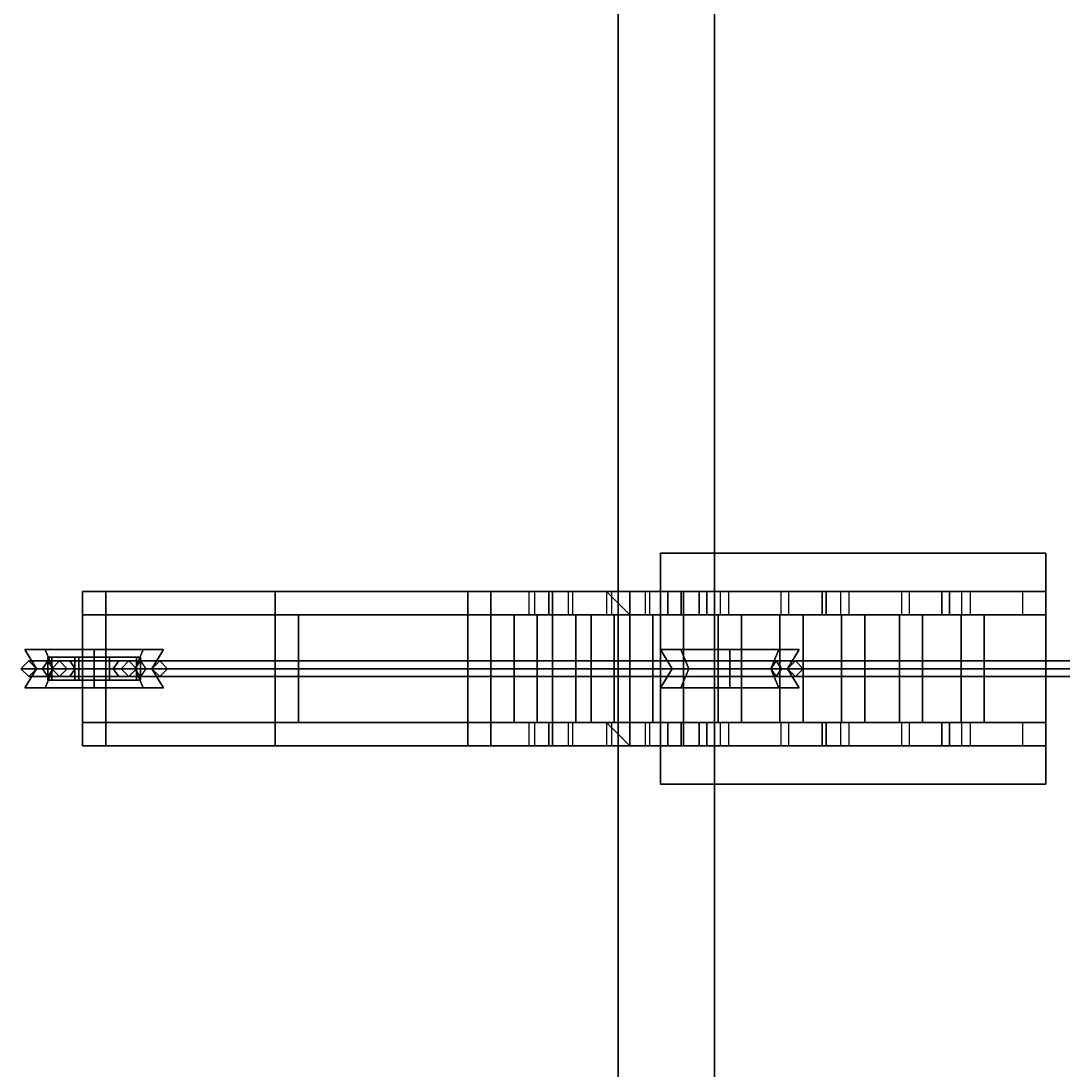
# Model space of a CAD drawing. Header units: millimetres. Extents: x -8.3 to 8.3, y -10.3 to 20.5.
# Drawn here: x 1.45 to 4.155, y 3.939 to 6.661 of the extents above; entities that cross this region are included whole.
import ezdxf

# ---------------------------------------------------------------- set-up
doc = ezdxf.new("R2010")
doc.units = ezdxf.units.MM
doc.layers.add('crane', color=1, linetype='Continuous')

msp = doc.modelspace()

# ---------------------------------------------------------------- linework, layer by layer
for points in [[(3, 9.75), (3, -10), (3, -10, 1), (3, 10, 1)], [(3, 10, 1), (3, -10, 1), (8, -10, 1), (8, 10, 1)], [(3.25, 9, -1), (3.25, -9.5, -1), (3, -10), (3, 9.75)], [(7.75, 9, -1), (7.75, -9.5, -1), (3.25, -9.5, -1), (3.25, 9, -1)]]:
    msp.add_3dface(points)
at = {"layer": 'crane'}
for points in [[(3.11, 5.28, 1.04), (3.11, 5.28, 1), (3.11, 4.68, 1), (3.11, 4.68, 1.04)], [(4.11, 5.28, 1), (3.11, 5.28, 1), (3.11, 5.28, 1.04), (4.11, 5.28, 1.04)], [(4.11, 5.28, 1.04), (3.11, 5.28, 1.04), (3.11, 4.68, 1.04), (4.11, 4.68, 1.04)], [(4.11, 4.68, 1.04), (4.11, 4.68, 1), (4.11, 5.28, 1), (4.11, 5.28, 1.04)], [(3.23, 5.12, 3.48), (1.61, 5.12, 3.48), (1.61, 5.18, 3.48), (3.23, 5.18, 3.48)], [(1.61, 5.18, 3.48), (1.67, 5.18, 3.54), (3.21, 5.18, 3.54), (3.23, 5.18, 3.48)], [(1.61, 5.18, 3.85), (1.67, 5.18, 3.82), (1.67, 5.18, 3.54), (1.61, 5.18, 3.48)], [(1.61, 5.12, 3.48), (1.61, 5.12, 3.85), (1.61, 5.18, 3.85), (1.61, 5.18, 3.48)], [(2.11, 5.18, 4.04), (2.11, 5.18, 3.98), (1.67, 5.18, 3.82), (1.61, 5.18, 3.85)], [(1.61, 5.12, 3.85), (2.11, 5.12, 4.04), (2.11, 5.18, 4.04), (1.61, 5.18, 3.85)], [(3.21, 5.18, 3.54), (1.67, 5.18, 3.54), (1.67, 5.12, 3.54), (3.21, 5.12, 3.54)], [(1.67, 5.18, 3.5664), (1.67, 5.18, 3.82), (1.67, 5.12, 3.82), (1.67, 5.12, 3.5664)], [(1.67, 5.18, 3.82), (2.11, 5.18, 3.98), (2.11, 5.12, 3.98), (1.67, 5.12, 3.82)], [(1.67, 5.18, 3.54), (2.61, 5.18, 3.9536), (2.61, 5.12, 3.9536), (1.67, 5.12, 3.54)], [(2.61, 5.18, 3.98), (2.61, 5.18, 3.9536), (1.67, 5.18, 3.54), (1.67, 5.18, 3.5664)], [(1.67, 5.12, 3.5664), (2.61, 5.12, 3.98), (2.61, 5.18, 3.98), (1.67, 5.18, 3.5664)], [(3.1288, 5.12, 3.98), (2.11, 5.12, 3.98), (2.11, 5.18, 3.98), (3.1288, 5.18, 3.98)], [(2.11, 5.18, 3.98), (2.11, 5.18, 4.04), (3.17, 5.18, 4.04), (3.1288, 5.18, 3.98)], [(3.17, 5.18, 4.04), (2.11, 5.18, 4.04), (2.11, 5.12, 4.04), (3.17, 5.12, 4.04)], [(2.61, 5.18, 3.54), (3.11, 5.18, 1.04), (3.11, 5.12, 1.04), (2.61, 5.12, 3.54)], [(3.17, 5.18, 1.04), (3.11, 5.18, 1.04), (2.61, 5.18, 3.54), (2.67, 5.18, 3.54)], [(2.61, 5.18, 3.98), (2.67, 5.18, 3.98), (2.67, 5.18, 3.54), (2.61, 5.18, 3.54)], [(2.61, 5.12, 3.54), (2.61, 5.12, 3.9536), (2.61, 5.18, 3.9536), (2.61, 5.18, 3.54)], [(2.67, 5.12, 3.54), (3.1637, 5.12, 1.0715), (3.1637, 5.18, 1.0715), (2.67, 5.18, 3.54)], [(2.67, 5.18, 3.54), (2.67, 5.18, 3.936), (2.67, 5.12, 3.936), (2.67, 5.12, 3.54)], [(2.67, 5.18, 3.936), (2.67, 5.18, 3.98), (3.2657, 5.18, 3.5432), (3.21, 5.18, 3.54)], [(3.2657, 5.18, 3.5432), (2.67, 5.18, 3.98), (2.67, 5.12, 3.98), (3.2657, 5.12, 3.5432)], [(3.21, 5.12, 3.54), (2.67, 5.12, 3.936), (2.67, 5.18, 3.936), (3.21, 5.18, 3.54)], [(3.23, 5.18, 3.48), (3.2865, 5.18, 3.4767), (2.82, 5.18, 3.04), (2.7684, 5.18, 3.0479)], [(2.7684, 5.12, 3.0479), (3.23, 5.12, 3.48), (3.23, 5.18, 3.48), (2.7684, 5.18, 3.0479)], [(2.7836, 5.18, 2.9721), (2.7684, 5.18, 3.0479), (2.82, 5.18, 3.04), (2.83, 5.18, 2.98)], [(2.7836, 5.18, 2.9721), (2.83, 5.18, 2.98), (3.5778, 5.18, 2.5471), (3.53, 5.18, 2.54)], [(3.53, 5.12, 2.54), (2.7836, 5.12, 2.9721), (2.7836, 5.18, 2.9721), (3.53, 5.18, 2.54)], [(3.4233, 5.18, 3.04), (2.82, 5.18, 3.04), (2.82, 5.12, 3.04), (3.4233, 5.12, 3.04)], [(2.83, 5.18, 2.98), (2.82, 5.18, 3.04), (3.4233, 5.18, 3.04), (3.4421, 5.18, 2.98)], [(2.82, 5.18, 3.04), (3.2865, 5.18, 3.4767), (3.2865, 5.12, 3.4767), (2.82, 5.12, 3.04)], [(3.4421, 5.12, 2.98), (2.83, 5.12, 2.98), (2.83, 5.18, 2.98), (3.4421, 5.18, 2.98)], [(3.5778, 5.18, 2.5471), (2.83, 5.18, 2.98), (2.83, 5.12, 2.98), (3.5778, 5.12, 2.5471)], [(2.882, 5.18, 2.48), (2.87, 5.18, 2.54), (3.53, 5.18, 2.54), (3.54, 5.18, 2.48)], [(3.53, 5.18, 2.54), (2.87, 5.18, 2.54), (2.87, 5.12, 2.54), (3.53, 5.12, 2.54)], [(3.54, 5.12, 2.48), (2.882, 5.12, 2.48), (2.882, 5.18, 2.48), (3.54, 5.18, 2.48)], [(3.03, 5.18, 1.98), (2.97, 5.18, 2.04), (3.7367, 5.18, 2.04), (3.7555, 5.18, 1.98)], [(3.7367, 5.18, 2.04), (2.97, 5.18, 2.04), (3.03, 5.12, 2.04), (3.7367, 5.12, 2.04)], [(3.54, 5.18, 2.48), (3.599, 5.18, 2.4793), (3.03, 5.18, 2.04), (2.97, 5.18, 2.04)], [(2.97, 5.12, 2.04), (3.54, 5.12, 2.48), (3.54, 5.18, 2.48), (2.97, 5.18, 2.04)], [(2.9834, 5.18, 1.9732), (2.97, 5.18, 2.04), (2.97, 5.18, 2.04), (3.03, 5.18, 1.98)], [(3.84, 5.12, 1.54), (2.9834, 5.12, 1.9732), (2.9834, 5.18, 1.9732), (3.84, 5.18, 1.54)], [(2.9834, 5.18, 1.9732), (3.03, 5.18, 1.98), (3.8921, 5.18, 1.544), (3.84, 5.18, 1.54)], [(3.7555, 5.12, 1.98), (3.03, 5.12, 1.98), (3.03, 5.18, 1.98), (3.7555, 5.18, 1.98)], [(3.03, 5.18, 2.04), (3.599, 5.18, 2.4793), (3.599, 5.12, 2.4793), (3.03, 5.12, 2.04)], [(3.8921, 5.18, 1.544), (3.03, 5.18, 1.98), (3.03, 5.12, 1.98), (3.8921, 5.12, 1.544)], [(3.082, 5.18, 1.48), (3.07, 5.18, 1.54), (3.84, 5.18, 1.54), (3.86, 5.18, 1.48)], [(3.84, 5.18, 1.54), (3.07, 5.18, 1.54), (3.07, 5.12, 1.54), (3.84, 5.12, 1.54)], [(3.86, 5.12, 1.48), (3.082, 5.12, 1.48), (3.082, 5.18, 1.48), (3.86, 5.18, 1.48)], [(4.11, 5.18, 1.04), (4.05, 5.18, 1.04), (3.1288, 5.18, 3.98), (3.17, 5.18, 4.04)], [(3.1288, 5.18, 3.98), (4.05, 5.18, 1.04), (4.05, 5.12, 1.04), (3.1288, 5.12, 3.98)], [(3.86, 5.18, 1.48), (3.9134, 5.18, 1.4761), (3.17, 5.18, 1.04), (3.1637, 5.18, 1.0715)], [(3.1637, 5.12, 1.0715), (3.86, 5.12, 1.48), (3.86, 5.18, 1.48), (3.1637, 5.18, 1.0715)], [(3.17, 5.12, 4.04), (4.11, 5.12, 1.04), (4.11, 5.18, 1.04), (3.17, 5.18, 4.04)], [(3.17, 5.18, 1.04), (3.9134, 5.18, 1.4761), (3.9134, 5.12, 1.4761), (3.17, 5.12, 1.04)], [(3.23, 5.18, 3.48), (3.21, 5.18, 3.54), (3.2657, 5.18, 3.5432), (3.2865, 5.18, 3.4767)], [(3.54, 5.18, 2.48), (3.53, 5.18, 2.54), (3.5778, 5.18, 2.5471), (3.599, 5.18, 2.4793)], [(3.86, 5.18, 1.48), (3.84, 5.18, 1.54), (3.8921, 5.18, 1.544), (3.9134, 5.18, 1.4761)], [(3.21, 5.12, 3.54), (1.67, 5.12, 3.54), (1.61, 5.12, 3.48), (3.23, 5.12, 3.48)], [(1.67, 5.12, 3.54), (1.67, 5.12, 3.82), (1.61, 5.12, 3.85), (1.61, 5.12, 3.48)], [(1.67, 5.12, 3.82), (2.11, 5.12, 3.98), (2.11, 5.12, 4.04), (1.61, 5.12, 3.85)], [(1.61, 5.12, 3.54), (1.61, 5.12, 3.48), (1.61, 4.84, 3.48), (1.61, 4.84, 3.54)], [(1.67, 4.84, 3.48), (1.61, 4.84, 3.48), (1.61, 5.12, 3.48), (1.67, 5.12, 3.48)], [(1.67, 5.12, 3.54), (1.61, 5.12, 3.54), (1.61, 4.84, 3.54), (1.67, 4.84, 3.54)], [(1.67, 5.12, 3.85), (1.61, 5.12, 3.85), (1.61, 4.84, 3.85), (1.67, 4.84, 3.85)], [(1.61, 5.12, 3.85), (1.61, 5.12, 3.79), (1.61, 4.84, 3.79), (1.61, 4.84, 3.85)], [(1.67, 4.84, 3.79), (1.61, 4.84, 3.79), (1.61, 5.12, 3.79), (1.67, 5.12, 3.79)], [(1.67, 5.12, 3.54), (2.61, 5.12, 3.9536), (2.61, 5.12, 3.98), (1.67, 5.12, 3.5664)], [(1.67, 4.84, 3.54), (1.67, 4.84, 3.48), (1.67, 5.12, 3.48), (1.67, 5.12, 3.54)], [(1.67, 4.84, 3.85), (1.67, 4.84, 3.79), (1.67, 5.12, 3.79), (1.67, 5.12, 3.85)], [(3.17, 5.12, 4.04), (2.11, 5.12, 4.04), (2.11, 5.12, 3.98), (3.1288, 5.12, 3.98)], [(2.11, 5.12, 4.04), (2.11, 5.12, 3.98), (2.11, 4.84, 3.98), (2.11, 4.84, 4.04)], [(2.17, 4.84, 3.98), (2.11, 4.84, 3.98), (2.11, 5.12, 3.98), (2.17, 5.12, 3.98)], [(2.17, 5.12, 4.04), (2.11, 5.12, 4.04), (2.11, 4.84, 4.04), (2.17, 4.84, 4.04)], [(2.17, 4.84, 4.04), (2.17, 4.84, 3.98), (2.17, 5.12, 3.98), (2.17, 5.12, 4.04)], [(2.61, 5.12, 3.54), (3.11, 5.12, 1.04), (3.17, 5.12, 1.04), (2.67, 5.12, 3.54)], [(2.67, 5.12, 3.54), (2.67, 5.12, 3.98), (2.61, 5.12, 3.98), (2.61, 5.12, 3.54)], [(2.61, 5.12, 3.54), (2.61, 5.12, 3.48), (2.61, 4.84, 3.48), (2.61, 4.84, 3.54)], [(2.67, 4.84, 3.48), (2.61, 4.84, 3.48), (2.61, 5.12, 3.48), (2.67, 5.12, 3.48)], [(2.67, 5.12, 3.54), (2.61, 5.12, 3.54), (2.61, 4.84, 3.54), (2.67, 4.84, 3.54)], [(2.61, 5.12, 4.04), (2.61, 5.12, 3.98), (2.61, 4.84, 3.98), (2.61, 4.84, 4.04)], [(2.67, 4.84, 3.98), (2.61, 4.84, 3.98), (2.61, 5.12, 3.98), (2.67, 5.12, 3.98)], [(2.67, 5.12, 4.04), (2.61, 5.12, 4.04), (2.61, 4.84, 4.04), (2.67, 4.84, 4.04)], [(3.2657, 5.12, 3.5432), (2.67, 5.12, 3.98), (2.67, 5.12, 3.936), (3.21, 5.12, 3.54)], [(2.67, 4.84, 3.54), (2.67, 4.84, 3.48), (2.67, 5.12, 3.48), (2.67, 5.12, 3.54)], [(2.67, 4.84, 4.04), (2.67, 4.84, 3.98), (2.67, 5.12, 3.98), (2.67, 5.12, 4.04)], [(2.73, 5.12, 3.04), (2.73, 5.12, 2.98), (2.73, 4.84, 2.98), (2.73, 4.84, 3.04)], [(2.79, 4.84, 2.98), (2.73, 4.84, 2.98), (2.73, 5.12, 2.98), (2.79, 5.12, 2.98)], [(2.79, 5.12, 3.04), (2.73, 5.12, 3.04), (2.73, 4.84, 3.04), (2.79, 4.84, 3.04)], [(2.82, 5.12, 3.04), (3.2865, 5.12, 3.4767), (3.23, 5.12, 3.48), (2.7684, 5.12, 3.0479)], [(2.82, 5.12, 3.04), (2.7684, 5.12, 3.0479), (2.7836, 5.12, 2.9721), (2.83, 5.12, 2.98)], [(3.5778, 5.12, 2.5471), (2.83, 5.12, 2.98), (2.7836, 5.12, 2.9721), (3.53, 5.12, 2.54)], [(2.79, 4.84, 3.04), (2.79, 4.84, 2.98), (2.79, 5.12, 2.98), (2.79, 5.12, 3.04)], [(3.4233, 5.12, 3.04), (2.82, 5.12, 3.04), (2.83, 5.12, 2.98), (3.4421, 5.12, 2.98)], [(2.83, 5.12, 2.54), (2.83, 5.12, 2.48), (2.83, 4.84, 2.48), (2.83, 4.84, 2.54)], [(2.89, 4.84, 2.48), (2.83, 4.84, 2.48), (2.83, 5.12, 2.48), (2.89, 5.12, 2.48)], [(2.89, 5.12, 2.54), (2.83, 5.12, 2.54), (2.83, 4.84, 2.54), (2.89, 4.84, 2.54)], [(3.53, 5.12, 2.54), (2.87, 5.12, 2.54), (2.882, 5.12, 2.48), (3.54, 5.12, 2.48)], [(2.89, 4.84, 2.54), (2.89, 4.84, 2.48), (2.89, 5.12, 2.48), (2.89, 5.12, 2.54)], [(2.93, 5.12, 2.04), (2.93, 5.12, 1.98), (2.93, 4.84, 1.98), (2.93, 4.84, 2.04)], [(2.99, 4.84, 1.98), (2.93, 4.84, 1.98), (2.93, 5.12, 1.98), (2.99, 5.12, 1.98)], [(2.99, 5.12, 2.04), (2.93, 5.12, 2.04), (2.93, 4.84, 2.04), (2.99, 4.84, 2.04)], [(3.7367, 5.12, 2.04), (2.97, 5.12, 2.04), (3.03, 5.12, 1.98), (3.7555, 5.12, 1.98)], [(3.03, 5.12, 2.04), (3.599, 5.12, 2.4793), (3.54, 5.12, 2.48), (2.97, 5.12, 2.04)], [(2.97, 5.12, 2.04), (2.97, 5.12, 2.04), (2.9834, 5.12, 1.9732), (3.03, 5.12, 1.98)], [(3.8921, 5.12, 1.544), (3.03, 5.12, 1.98), (2.9834, 5.12, 1.9732), (3.84, 5.12, 1.54)], [(2.99, 4.84, 2.04), (2.99, 4.84, 1.98), (2.99, 5.12, 1.98), (2.99, 5.12, 2.04)], [(3.03, 5.12, 1.54), (3.03, 5.12, 1.48), (3.03, 4.84, 1.48), (3.03, 4.84, 1.54)], [(3.09, 4.84, 1.48), (3.03, 4.84, 1.48), (3.03, 5.12, 1.48), (3.09, 5.12, 1.48)], [(3.09, 5.12, 1.54), (3.03, 5.12, 1.54), (3.03, 4.84, 1.54), (3.09, 4.84, 1.54)], [(3.84, 5.12, 1.54), (3.07, 5.12, 1.54), (3.082, 5.12, 1.48), (3.86, 5.12, 1.48)], [(3.09, 4.84, 1.54), (3.09, 4.84, 1.48), (3.09, 5.12, 1.48), (3.09, 5.12, 1.54)], [(3.11, 5.12, 4.04), (3.11, 5.12, 3.98), (3.11, 4.84, 3.98), (3.11, 4.84, 4.04)], [(3.17, 4.84, 3.98), (3.11, 4.84, 3.98), (3.11, 5.12, 3.98), (3.17, 5.12, 3.98)], [(3.17, 5.12, 4.04), (3.11, 5.12, 4.04), (3.11, 4.84, 4.04), (3.17, 4.84, 4.04)], [(3.1288, 5.12, 3.98), (4.05, 5.12, 1.04), (4.11, 5.12, 1.04), (3.17, 5.12, 4.04)], [(3.17, 5.12, 1.04), (3.9134, 5.12, 1.4761), (3.86, 5.12, 1.48), (3.1637, 5.12, 1.0715)], [(3.17, 4.84, 4.04), (3.17, 4.84, 3.98), (3.17, 5.12, 3.98), (3.17, 5.12, 4.04)], [(3.2657, 5.12, 3.5432), (3.21, 5.12, 3.54), (3.23, 5.12, 3.48), (3.2865, 5.12, 3.4767)], [(3.26, 5.12, 3.54), (3.26, 5.12, 3.48), (3.26, 4.84, 3.48), (3.26, 4.84, 3.54)], [(3.32, 4.84, 3.48), (3.26, 4.84, 3.48), (3.26, 5.12, 3.48), (3.32, 5.12, 3.48)], [(3.32, 5.12, 3.54), (3.26, 5.12, 3.54), (3.26, 4.84, 3.54), (3.32, 4.84, 3.54)], [(3.32, 4.84, 3.54), (3.32, 4.84, 3.48), (3.32, 5.12, 3.48), (3.32, 5.12, 3.54)], [(3.42, 5.12, 3.04), (3.42, 5.12, 2.98), (3.42, 4.84, 2.98), (3.42, 4.84, 3.04)], [(3.48, 4.84, 2.98), (3.42, 4.84, 2.98), (3.42, 5.12, 2.98), (3.48, 5.12, 2.98)], [(3.48, 5.12, 3.04), (3.42, 5.12, 3.04), (3.42, 4.84, 3.04), (3.48, 4.84, 3.04)], [(3.48, 4.84, 3.04), (3.48, 4.84, 2.98), (3.48, 5.12, 2.98), (3.48, 5.12, 3.04)], [(3.5778, 5.12, 2.5471), (3.53, 5.12, 2.54), (3.54, 5.12, 2.48), (3.599, 5.12, 2.4793)], [(3.64, 5.12, 2.54), (3.58, 5.12, 2.54), (3.58, 4.84, 2.54), (3.64, 4.84, 2.54)], [(3.58, 5.12, 2.54), (3.58, 5.12, 2.48), (3.58, 4.84, 2.48), (3.58, 4.84, 2.54)], [(3.64, 4.84, 2.48), (3.58, 4.84, 2.48), (3.58, 5.12, 2.48), (3.64, 5.12, 2.48)], [(3.64, 4.84, 2.54), (3.64, 4.84, 2.48), (3.64, 5.12, 2.48), (3.64, 5.12, 2.54)], [(3.79, 5.12, 2.04), (3.73, 5.12, 2.04), (3.73, 4.84, 2.04), (3.79, 4.84, 2.04)], [(3.73, 5.12, 2.04), (3.73, 5.12, 1.98), (3.73, 4.84, 1.98), (3.73, 4.84, 2.04)], [(3.79, 4.84, 1.98), (3.73, 4.84, 1.98), (3.73, 5.12, 1.98), (3.79, 5.12, 1.98)], [(3.79, 4.84, 2.04), (3.79, 4.84, 1.98), (3.79, 5.12, 1.98), (3.79, 5.12, 2.04)], [(3.8921, 5.12, 1.544), (3.84, 5.12, 1.54), (3.86, 5.12, 1.48), (3.9134, 5.12, 1.4761)], [(3.89, 5.12, 1.54), (3.89, 5.12, 1.48), (3.89, 4.84, 1.48), (3.89, 4.84, 1.54)], [(3.95, 4.84, 1.48), (3.89, 4.84, 1.48), (3.89, 5.12, 1.48), (3.95, 5.12, 1.48)], [(3.95, 5.12, 1.54), (3.89, 5.12, 1.54), (3.89, 4.84, 1.54), (3.95, 4.84, 1.54)], [(3.95, 4.84, 1.54), (3.95, 4.84, 1.48), (3.95, 5.12, 1.48), (3.95, 5.12, 1.54)], [(1.5127, 5.03, 3.6373), (1.46, 5.03, 3.51), (1.49, 4.98, 3.51), (1.5339, 4.98, 3.6161)], [(1.46, 5.03, 3.51), (1.5127, 5.03, 3.3827), (1.5339, 4.98, 3.4039), (1.49, 4.98, 3.51)], [(1.64, 5.03, 3.69), (1.5127, 5.03, 3.3827), (1.46, 5.03, 3.51), (1.5127, 5.03, 3.6373)], [(1.64, 5.03, 3.69), (1.5127, 5.03, 3.6373), (1.5339, 4.98, 3.6161), (1.64, 4.98, 3.66)], [(1.5127, 5.03, 3.3827), (1.64, 5.03, 3.33), (1.64, 4.98, 3.36), (1.5339, 4.98, 3.4039)], [(1.7673, 5.03, 3.6373), (1.64, 5.03, 3.33), (1.5127, 5.03, 3.3827), (1.64, 5.03, 3.69)], [(1.75, 5.01, 3), (1.53, 5.01, 3), (1.52, 5.01, 3.06), (1.76, 5.01, 3.06)], [(1.52, 5.01, 3.06), (1.53, 5.01, 3), (1.53, 4.95, 3), (1.52, 4.95, 3.06)], [(1.76, 5.01, 3.06), (1.52, 5.01, 3.06), (1.52, 4.95, 3.06), (1.76, 4.95, 3.06)], [(1.53, 5.01, 3), (1.6, 5.01, 2.89), (1.6, 4.95, 2.89), (1.53, 4.95, 3)], [(1.68, 5.01, 2.89), (1.6, 5.01, 2.89), (1.53, 5.01, 3), (1.75, 5.01, 3)], [(1.6, 5.01, 2.89), (1.68, 5.01, 2.89), (1.59, 5.01, 2.8), (1.53, 5.01, 2.8)], [(1.53, 4.95, 2.8), (1.6, 4.95, 2.89), (1.6, 5.01, 2.89), (1.53, 5.01, 2.8)], [(1.53, 5.01, 2.8), (1.59, 5.01, 2.8), (1.59, 5.01, 2.76), (1.53, 5.01, 2.73)], [(1.53, 4.95, 2.73), (1.53, 4.95, 2.8), (1.53, 5.01, 2.8), (1.53, 5.01, 2.73)], [(1.53, 5.01, 2.73), (1.59, 5.01, 2.76), (1.67, 5.01, 2.72), (1.67, 5.01, 2.68)], [(1.67, 4.95, 2.68), (1.53, 4.95, 2.73), (1.53, 5.01, 2.73), (1.67, 5.01, 2.68)], [(1.59, 5.01, 2.8), (1.68, 5.01, 2.89), (1.68, 4.95, 2.89), (1.59, 4.95, 2.8)], [(1.59, 5.01, 2.76), (1.59, 5.01, 2.8), (1.59, 4.95, 2.8), (1.59, 4.95, 2.76)], [(1.67, 5.01, 2.72), (1.59, 5.01, 2.76), (1.59, 4.95, 2.76), (1.67, 4.95, 2.72)], [(1.7673, 5.03, 3.6373), (1.64, 5.03, 3.69), (1.64, 4.98, 3.66), (1.7461, 4.98, 3.6161)], [(1.64, 5.03, 3.33), (1.7673, 5.03, 3.3827), (1.7461, 4.98, 3.4039), (1.64, 4.98, 3.36)], [(1.82, 5.03, 3.51), (1.7673, 5.03, 3.3827), (1.64, 5.03, 3.33), (1.7673, 5.03, 3.6373)], [(1.75, 5.01, 2.78), (1.67, 5.01, 2.72), (1.67, 4.95, 2.72), (1.75, 4.95, 2.78)], [(1.67, 5.01, 2.68), (1.67, 5.01, 2.72), (1.75, 5.01, 2.78), (1.75, 5.01, 2.74)], [(1.75, 4.95, 2.74), (1.67, 4.95, 2.68), (1.67, 5.01, 2.68), (1.75, 5.01, 2.74)], [(1.75, 4.95, 3), (1.68, 4.95, 2.89), (1.68, 5.01, 2.89), (1.75, 5.01, 3)], [(1.82, 5.03, 3.51), (1.7673, 5.03, 3.6373), (1.7461, 4.98, 3.6161), (1.79, 4.98, 3.51)], [(1.7673, 5.03, 3.3827), (1.82, 5.03, 3.51), (1.79, 4.98, 3.51), (1.7461, 4.98, 3.4039)], [(1.76, 4.95, 3.06), (1.75, 4.95, 3), (1.75, 5.01, 3), (1.76, 5.01, 3.06)], [(1.75, 5.01, 2.74), (1.75, 5.01, 2.78), (1.75, 4.95, 2.78), (1.75, 4.95, 2.74)], [(3.29, 5.03, 3.69), (3.1627, 5.03, 3.3827), (3.11, 5.03, 3.51), (3.1627, 5.03, 3.6373)], [(3.11, 5.03, 3.51), (3.1627, 5.03, 3.3827), (3.1839, 4.98, 3.4039), (3.14, 4.98, 3.51)], [(3.1627, 5.03, 3.6373), (3.11, 5.03, 3.51), (3.14, 4.98, 3.51), (3.1839, 4.98, 3.6161)], [(3.4173, 5.03, 3.6373), (3.29, 5.03, 3.33), (3.1627, 5.03, 3.3827), (3.29, 5.03, 3.69)], [(3.1627, 5.03, 3.3827), (3.29, 5.03, 3.33), (3.29, 4.98, 3.36), (3.1839, 4.98, 3.4039)], [(3.29, 5.03, 3.69), (3.1627, 5.03, 3.6373), (3.1839, 4.98, 3.6161), (3.29, 4.98, 3.66)], [(3.47, 5.03, 3.51), (3.4173, 5.03, 3.3827), (3.29, 5.03, 3.33), (3.4173, 5.03, 3.6373)], [(3.29, 5.03, 3.33), (3.4173, 5.03, 3.3827), (3.3961, 4.98, 3.4039), (3.29, 4.98, 3.36)], [(3.4173, 5.03, 3.6373), (3.29, 5.03, 3.69), (3.29, 4.98, 3.66), (3.3961, 4.98, 3.6161)], [(3.4173, 5.03, 3.3827), (3.47, 5.03, 3.51), (3.44, 4.98, 3.51), (3.3961, 4.98, 3.4039)], [(3.47, 5.03, 3.51), (3.4173, 5.03, 3.6373), (3.3961, 4.98, 3.6161), (3.44, 4.98, 3.51)], [(1.45, 4.98, 3.51), (1.47, 5, 3.51), (1.55, 5, 3.06), (1.53, 4.98, 3.06)], [(1.5056, 4.98, 3.6444), (1.5198, 5, 3.6302), (1.47, 5, 3.51), (1.45, 4.98, 3.51)], [(1.47, 5, 3.51), (1.49, 4.98, 3.51), (1.57, 4.98, 3.06), (1.55, 5, 3.06)], [(1.5198, 5, 3.6302), (1.5339, 4.98, 3.6161), (1.49, 4.98, 3.51), (1.47, 5, 3.51)], [(1.64, 4.98, 3.7), (1.64, 5, 3.68), (1.5198, 5, 3.6302), (1.5056, 4.98, 3.6444)], [(1.64, 5, 3.68), (1.64, 4.98, 3.66), (1.5339, 4.98, 3.6161), (1.5198, 5, 3.6302)], [(1.57, 4.98, 3.06), (1.5905, 4.98, 3.1095), (1.5764, 5, 3.1236), (1.55, 5, 3.06)], [(1.55, 5, 3.06), (1.5764, 5, 3.1236), (1.7036, 5, 3.1236), (1.73, 5, 3.06)], [(1.5905, 4.98, 3.1095), (1.64, 4.98, 3.13), (1.64, 5, 3.15), (1.5764, 5, 3.1236)], [(1.5764, 5, 3.1236), (1.64, 5, 3.15), (1.64, 5, 3.15), (1.7036, 5, 3.1236)], [(1.64, 4.98, 3.13), (1.6895, 4.98, 3.1095), (1.7036, 5, 3.1236), (1.64, 5, 3.15)], [(3.29, 4.98, 3.7), (3.29, 5, 3.68), (1.64, 5, 3.68), (1.64, 4.98, 3.7)], [(3.29, 5, 3.68), (3.29, 4.98, 3.66), (1.64, 4.98, 3.66), (1.64, 5, 3.68)], [(1.6895, 4.98, 3.1095), (1.71, 4.98, 3.06), (1.73, 5, 3.06), (1.7036, 5, 3.1236)], [(1.79, 4.98, 3.51), (1.81, 5, 3.51), (1.73, 5, 3.06), (1.71, 4.98, 3.06)], [(1.81, 5, 3.51), (1.83, 4.98, 3.51), (1.75, 4.98, 3.06), (1.73, 5, 3.06)], [(1.81, 5, 3.51), (1.79, 4.98, 3.51), (1.7461, 4.98, 3.6161), (1.7602, 5, 3.6302)], [(1.83, 4.98, 3.51), (1.81, 5, 3.51), (1.7602, 5, 3.6302), (1.7744, 4.98, 3.6444)], [(3.4102, 5, 3.6302), (3.3961, 4.98, 3.6161), (3.29, 4.98, 3.66), (3.29, 5, 3.68)], [(3.4244, 4.98, 3.6444), (3.4102, 5, 3.6302), (3.29, 5, 3.68), (3.29, 4.98, 3.7)], [(3.46, 5, 3.51), (3.44, 4.98, 3.51), (3.3961, 4.98, 3.6161), (3.4102, 5, 3.6302)], [(3.48, 4.98, 3.51), (3.46, 5, 3.51), (3.4102, 5, 3.6302), (3.4244, 4.98, 3.6444)], [(4.74, 5, 1.4), (4.72, 4.98, 1.4), (3.44, 4.98, 3.51), (3.46, 5, 3.51)], [(4.76, 4.98, 1.4), (4.74, 5, 1.4), (3.46, 5, 3.51), (3.48, 4.98, 3.51)], [(1.47, 4.96, 3.51), (1.45, 4.98, 3.51), (1.53, 4.98, 3.06), (1.55, 4.96, 3.06)], [(1.5198, 4.96, 3.6302), (1.5056, 4.98, 3.6444), (1.45, 4.98, 3.51), (1.47, 4.96, 3.51)], [(1.46, 4.93, 3.51), (1.5127, 4.93, 3.6373), (1.5339, 4.98, 3.6161), (1.49, 4.98, 3.51)], [(1.5127, 4.93, 3.3827), (1.46, 4.93, 3.51), (1.49, 4.98, 3.51), (1.5339, 4.98, 3.4039)], [(1.49, 4.98, 3.51), (1.47, 4.96, 3.51), (1.55, 4.96, 3.06), (1.57, 4.98, 3.06)], [(1.5339, 4.98, 3.6161), (1.5198, 4.96, 3.6302), (1.47, 4.96, 3.51), (1.49, 4.98, 3.51)], [(1.64, 4.96, 3.68), (1.64, 4.98, 3.7), (1.5056, 4.98, 3.6444), (1.5198, 4.96, 3.6302)], [(1.5127, 4.93, 3.6373), (1.64, 4.93, 3.69), (1.64, 4.98, 3.66), (1.5339, 4.98, 3.6161)], [(1.64, 4.93, 3.33), (1.5127, 4.93, 3.3827), (1.5339, 4.98, 3.4039), (1.64, 4.98, 3.36)], [(1.64, 4.98, 3.66), (1.64, 4.96, 3.68), (1.5198, 4.96, 3.6302), (1.5339, 4.98, 3.6161)], [(1.5905, 4.98, 3.1095), (1.57, 4.98, 3.06), (1.55, 4.96, 3.06), (1.5764, 4.96, 3.1236)], [(1.73, 4.96, 3.06), (1.7036, 4.96, 3.1236), (1.5764, 4.96, 3.1236), (1.55, 4.96, 3.06)], [(1.64, 4.98, 3.13), (1.5905, 4.98, 3.1095), (1.5764, 4.96, 3.1236), (1.64, 4.96, 3.15)], [(1.7036, 4.96, 3.1236), (1.64, 4.96, 3.15), (1.64, 4.96, 3.15), (1.5764, 4.96, 3.1236)], [(1.64, 4.93, 3.69), (1.7673, 4.93, 3.6373), (1.7461, 4.98, 3.6161), (1.64, 4.98, 3.66)], [(1.7673, 4.93, 3.3827), (1.64, 4.93, 3.33), (1.64, 4.98, 3.36), (1.7461, 4.98, 3.4039)], [(1.6895, 4.98, 3.1095), (1.64, 4.98, 3.13), (1.64, 4.96, 3.15), (1.7036, 4.96, 3.1236)], [(3.29, 4.96, 3.68), (3.29, 4.98, 3.7), (1.64, 4.98, 3.7), (1.64, 4.96, 3.68)], [(3.29, 4.98, 3.66), (3.29, 4.96, 3.68), (1.64, 4.96, 3.68), (1.64, 4.98, 3.66)], [(1.71, 4.98, 3.06), (1.6895, 4.98, 3.1095), (1.7036, 4.96, 3.1236), (1.73, 4.96, 3.06)], [(1.81, 4.96, 3.51), (1.79, 4.98, 3.51), (1.71, 4.98, 3.06), (1.73, 4.96, 3.06)], [(1.83, 4.98, 3.51), (1.81, 4.96, 3.51), (1.73, 4.96, 3.06), (1.75, 4.98, 3.06)], [(1.7673, 4.93, 3.6373), (1.82, 4.93, 3.51), (1.79, 4.98, 3.51), (1.7461, 4.98, 3.6161)], [(1.82, 4.93, 3.51), (1.7673, 4.93, 3.3827), (1.7461, 4.98, 3.4039), (1.79, 4.98, 3.51)], [(1.79, 4.98, 3.51), (1.81, 4.96, 3.51), (1.7602, 4.96, 3.6302), (1.7461, 4.98, 3.6161)], [(1.81, 4.96, 3.51), (1.83, 4.98, 3.51), (1.7744, 4.98, 3.6444), (1.7602, 4.96, 3.6302)], [(3.1627, 4.93, 3.3827), (3.11, 4.93, 3.51), (3.14, 4.98, 3.51), (3.1839, 4.98, 3.4039)], [(3.11, 4.93, 3.51), (3.1627, 4.93, 3.6373), (3.1839, 4.98, 3.6161), (3.14, 4.98, 3.51)], [(3.29, 4.93, 3.33), (3.1627, 4.93, 3.3827), (3.1839, 4.98, 3.4039), (3.29, 4.98, 3.36)], [(3.1627, 4.93, 3.6373), (3.29, 4.93, 3.69), (3.29, 4.98, 3.66), (3.1839, 4.98, 3.6161)], [(3.4173, 4.93, 3.3827), (3.29, 4.93, 3.33), (3.29, 4.98, 3.36), (3.3961, 4.98, 3.4039)], [(3.29, 4.93, 3.69), (3.4173, 4.93, 3.6373), (3.3961, 4.98, 3.6161), (3.29, 4.98, 3.66)], [(3.3961, 4.98, 3.6161), (3.4102, 4.96, 3.6302), (3.29, 4.96, 3.68), (3.29, 4.98, 3.66)], [(3.4102, 4.96, 3.6302), (3.4244, 4.98, 3.6444), (3.29, 4.98, 3.7), (3.29, 4.96, 3.68)], [(3.47, 4.93, 3.51), (3.4173, 4.93, 3.3827), (3.3961, 4.98, 3.4039), (3.44, 4.98, 3.51)], [(3.4173, 4.93, 3.6373), (3.47, 4.93, 3.51), (3.44, 4.98, 3.51), (3.3961, 4.98, 3.6161)], [(3.44, 4.98, 3.51), (3.46, 4.96, 3.51), (3.4102, 4.96, 3.6302), (3.3961, 4.98, 3.6161)], [(3.46, 4.96, 3.51), (3.48, 4.98, 3.51), (3.4244, 4.98, 3.6444), (3.4102, 4.96, 3.6302)], [(4.72, 4.98, 1.4), (4.74, 4.96, 1.4), (3.46, 4.96, 3.51), (3.44, 4.98, 3.51)], [(4.74, 4.96, 1.4), (4.76, 4.98, 1.4), (3.48, 4.98, 3.51), (3.46, 4.96, 3.51)], [(1.46, 4.93, 3.51), (1.5127, 4.93, 3.3827), (1.64, 4.93, 3.33), (1.5127, 4.93, 3.6373)], [(1.5127, 4.93, 3.6373), (1.64, 4.93, 3.33), (1.7673, 4.93, 3.3827), (1.64, 4.93, 3.69)], [(1.52, 4.95, 3.06), (1.53, 4.95, 3), (1.75, 4.95, 3), (1.76, 4.95, 3.06)], [(1.53, 4.95, 3), (1.6, 4.95, 2.89), (1.68, 4.95, 2.89), (1.75, 4.95, 3)], [(1.59, 4.95, 2.8), (1.68, 4.95, 2.89), (1.6, 4.95, 2.89), (1.53, 4.95, 2.8)], [(1.59, 4.95, 2.76), (1.59, 4.95, 2.8), (1.53, 4.95, 2.8), (1.53, 4.95, 2.73)], [(1.67, 4.95, 2.72), (1.59, 4.95, 2.76), (1.53, 4.95, 2.73), (1.67, 4.95, 2.68)], [(1.64, 4.93, 3.69), (1.7673, 4.93, 3.3827), (1.82, 4.93, 3.51), (1.7673, 4.93, 3.6373)], [(1.75, 4.95, 2.78), (1.67, 4.95, 2.72), (1.67, 4.95, 2.68), (1.75, 4.95, 2.74)], [(3.11, 4.93, 3.51), (3.1627, 4.93, 3.3827), (3.29, 4.93, 3.33), (3.1627, 4.93, 3.6373)], [(3.1627, 4.93, 3.6373), (3.29, 4.93, 3.33), (3.4173, 4.93, 3.3827), (3.29, 4.93, 3.69)], [(3.29, 4.93, 3.69), (3.4173, 4.93, 3.3827), (3.47, 4.93, 3.51), (3.4173, 4.93, 3.6373)], [(2.11, 4.84, 4.04), (2.11, 4.84, 3.98), (1.67, 4.84, 3.82), (1.61, 4.84, 3.85)], [(1.61, 4.78, 3.85), (2.11, 4.78, 4.04), (2.11, 4.84, 4.04), (1.61, 4.84, 3.85)], [(1.61, 4.84, 3.85), (1.67, 4.84, 3.82), (1.67, 4.84, 3.54), (1.61, 4.84, 3.48)], [(1.61, 4.78, 3.48), (1.61, 4.78, 3.85), (1.61, 4.84, 3.85), (1.61, 4.84, 3.48)], [(1.61, 4.84, 3.48), (1.67, 4.84, 3.54), (3.21, 4.84, 3.54), (3.23, 4.84, 3.48)], [(3.23, 4.78, 3.48), (1.61, 4.78, 3.48), (1.61, 4.84, 3.48), (3.23, 4.84, 3.48)], [(1.67, 4.84, 3.5664), (1.67, 4.84, 3.82), (1.67, 4.78, 3.82), (1.67, 4.78, 3.5664)], [(2.61, 4.84, 3.98), (2.61, 4.84, 3.9536), (1.67, 4.84, 3.54), (1.67, 4.84, 3.5664)], [(1.67, 4.78, 3.5664), (2.61, 4.78, 3.98), (2.61, 4.84, 3.98), (1.67, 4.84, 3.5664)], [(1.67, 4.84, 3.54), (2.61, 4.84, 3.9536), (2.61, 4.78, 3.9536), (1.67, 4.78, 3.54)], [(3.21, 4.84, 3.54), (1.67, 4.84, 3.54), (1.67, 4.78, 3.54), (3.21, 4.78, 3.54)], [(1.67, 4.84, 3.82), (2.11, 4.84, 3.98), (2.11, 4.78, 3.98), (1.67, 4.78, 3.82)], [(2.11, 4.84, 3.98), (2.11, 4.84, 4.04), (3.17, 4.84, 4.04), (3.1288, 4.84, 3.98)], [(3.1288, 4.78, 3.98), (2.11, 4.78, 3.98), (2.11, 4.84, 3.98), (3.1288, 4.84, 3.98)], [(3.17, 4.84, 4.04), (2.11, 4.84, 4.04), (2.11, 4.78, 4.04), (3.17, 4.78, 4.04)], [(3.17, 4.84, 1.04), (3.11, 4.84, 1.04), (2.61, 4.84, 3.54), (2.67, 4.84, 3.54)], [(2.61, 4.84, 3.54), (3.11, 4.84, 1.04), (3.11, 4.78, 1.04), (2.61, 4.78, 3.54)], [(2.61, 4.78, 3.54), (2.61, 4.78, 3.9536), (2.61, 4.84, 3.9536), (2.61, 4.84, 3.54)], [(2.61, 4.84, 3.98), (2.67, 4.84, 3.98), (2.67, 4.84, 3.54), (2.61, 4.84, 3.54)], [(2.67, 4.78, 3.54), (3.1637, 4.78, 1.0715), (3.1637, 4.84, 1.0715), (2.67, 4.84, 3.54)], [(2.67, 4.84, 3.54), (2.67, 4.84, 3.936), (2.67, 4.78, 3.936), (2.67, 4.78, 3.54)], [(3.21, 4.78, 3.54), (2.67, 4.78, 3.936), (2.67, 4.84, 3.936), (3.21, 4.84, 3.54)], [(2.67, 4.84, 3.936), (2.67, 4.84, 3.98), (3.2657, 4.84, 3.5432), (3.21, 4.84, 3.54)], [(3.2657, 4.84, 3.5432), (2.67, 4.84, 3.98), (2.67, 4.78, 3.98), (3.2657, 4.78, 3.5432)], [(3.23, 4.84, 3.48), (3.2865, 4.84, 3.4767), (2.82, 4.84, 3.04), (2.7684, 4.84, 3.0479)], [(2.7684, 4.78, 3.0479), (3.23, 4.78, 3.48), (3.23, 4.84, 3.48), (2.7684, 4.84, 3.0479)], [(2.7836, 4.84, 2.9721), (2.7684, 4.84, 3.0479), (2.82, 4.84, 3.04), (2.83, 4.84, 2.98)], [(3.53, 4.78, 2.54), (2.7836, 4.78, 2.9721), (2.7836, 4.84, 2.9721), (3.53, 4.84, 2.54)], [(2.7836, 4.84, 2.9721), (2.83, 4.84, 2.98), (3.5778, 4.84, 2.5471), (3.53, 4.84, 2.54)], [(2.82, 4.84, 3.04), (3.2865, 4.84, 3.4767), (3.2865, 4.78, 3.4767), (2.82, 4.78, 3.04)], [(2.83, 4.84, 2.98), (2.82, 4.84, 3.04), (3.4233, 4.84, 3.04), (3.4421, 4.84, 2.98)], [(3.4233, 4.84, 3.04), (2.82, 4.84, 3.04), (2.82, 4.78, 3.04), (3.4233, 4.78, 3.04)], [(3.5778, 4.84, 2.5471), (2.83, 4.84, 2.98), (2.83, 4.78, 2.98), (3.5778, 4.78, 2.5471)], [(3.4421, 4.78, 2.98), (2.83, 4.78, 2.98), (2.83, 4.84, 2.98), (3.4421, 4.84, 2.98)], [(2.882, 4.84, 2.48), (2.87, 4.84, 2.54), (3.53, 4.84, 2.54), (3.54, 4.84, 2.48)], [(3.53, 4.84, 2.54), (2.87, 4.84, 2.54), (2.87, 4.78, 2.54), (3.53, 4.78, 2.54)], [(3.54, 4.78, 2.48), (2.882, 4.78, 2.48), (2.882, 4.84, 2.48), (3.54, 4.84, 2.48)], [(3.54, 4.84, 2.48), (3.599, 4.84, 2.4793), (3.03, 4.84, 2.04), (2.97, 4.84, 2.04)], [(2.97, 4.78, 2.04), (3.54, 4.78, 2.48), (3.54, 4.84, 2.48), (2.97, 4.84, 2.04)], [(2.9834, 4.84, 1.9732), (2.97, 4.84, 2.04), (2.97, 4.84, 2.04), (3.03, 4.84, 1.98)], [(3.03, 4.84, 1.98), (2.97, 4.84, 2.04), (3.7367, 4.84, 2.04), (3.7555, 4.84, 1.98)], [(3.7367, 4.84, 2.04), (2.97, 4.84, 2.04), (3.03, 4.78, 2.04), (3.7367, 4.78, 2.04)], [(3.84, 4.78, 1.54), (2.9834, 4.78, 1.9732), (2.9834, 4.84, 1.9732), (3.84, 4.84, 1.54)], [(2.9834, 4.84, 1.9732), (3.03, 4.84, 1.98), (3.8921, 4.84, 1.544), (3.84, 4.84, 1.54)], [(3.03, 4.84, 2.04), (3.599, 4.84, 2.4793), (3.599, 4.78, 2.4793), (3.03, 4.78, 2.04)], [(3.8921, 4.84, 1.544), (3.03, 4.84, 1.98), (3.03, 4.78, 1.98), (3.8921, 4.78, 1.544)], [(3.7555, 4.78, 1.98), (3.03, 4.78, 1.98), (3.03, 4.84, 1.98), (3.7555, 4.84, 1.98)], [(3.082, 4.84, 1.48), (3.07, 4.84, 1.54), (3.84, 4.84, 1.54), (3.86, 4.84, 1.48)], [(3.84, 4.84, 1.54), (3.07, 4.84, 1.54), (3.07, 4.78, 1.54), (3.84, 4.78, 1.54)], [(3.86, 4.78, 1.48), (3.082, 4.78, 1.48), (3.082, 4.84, 1.48), (3.86, 4.84, 1.48)], [(3.1288, 4.84, 3.98), (4.05, 4.84, 1.04), (4.05, 4.78, 1.04), (3.1288, 4.78, 3.98)], [(4.11, 4.84, 1.04), (4.05, 4.84, 1.04), (3.1288, 4.84, 3.98), (3.17, 4.84, 4.04)], [(3.86, 4.84, 1.48), (3.9134, 4.84, 1.4761), (3.17, 4.84, 1.04), (3.1637, 4.84, 1.0715)], [(3.1637, 4.78, 1.0715), (3.86, 4.78, 1.48), (3.86, 4.84, 1.48), (3.1637, 4.84, 1.0715)], [(3.17, 4.84, 1.04), (3.9134, 4.84, 1.4761), (3.9134, 4.78, 1.4761), (3.17, 4.78, 1.04)], [(3.17, 4.78, 4.04), (4.11, 4.78, 1.04), (4.11, 4.84, 1.04), (3.17, 4.84, 4.04)], [(3.23, 4.84, 3.48), (3.21, 4.84, 3.54), (3.2657, 4.84, 3.5432), (3.2865, 4.84, 3.4767)], [(3.54, 4.84, 2.48), (3.53, 4.84, 2.54), (3.5778, 4.84, 2.5471), (3.599, 4.84, 2.4793)], [(3.86, 4.84, 1.48), (3.84, 4.84, 1.54), (3.8921, 4.84, 1.544), (3.9134, 4.84, 1.4761)], [(1.67, 4.78, 3.82), (2.11, 4.78, 3.98), (2.11, 4.78, 4.04), (1.61, 4.78, 3.85)], [(1.67, 4.78, 3.54), (1.67, 4.78, 3.82), (1.61, 4.78, 3.85), (1.61, 4.78, 3.48)], [(3.21, 4.78, 3.54), (1.67, 4.78, 3.54), (1.61, 4.78, 3.48), (3.23, 4.78, 3.48)], [(1.67, 4.78, 3.54), (2.61, 4.78, 3.9536), (2.61, 4.78, 3.98), (1.67, 4.78, 3.5664)], [(3.17, 4.78, 4.04), (2.11, 4.78, 4.04), (2.11, 4.78, 3.98), (3.1288, 4.78, 3.98)], [(2.61, 4.78, 3.54), (3.11, 4.78, 1.04), (3.17, 4.78, 1.04), (2.67, 4.78, 3.54)], [(2.67, 4.78, 3.54), (2.67, 4.78, 3.98), (2.61, 4.78, 3.98), (2.61, 4.78, 3.54)], [(3.2657, 4.78, 3.5432), (2.67, 4.78, 3.98), (2.67, 4.78, 3.936), (3.21, 4.78, 3.54)], [(2.82, 4.78, 3.04), (3.2865, 4.78, 3.4767), (3.23, 4.78, 3.48), (2.7684, 4.78, 3.0479)], [(2.82, 4.78, 3.04), (2.7684, 4.78, 3.0479), (2.7836, 4.78, 2.9721), (2.83, 4.78, 2.98)], [(3.5778, 4.78, 2.5471), (2.83, 4.78, 2.98), (2.7836, 4.78, 2.9721), (3.53, 4.78, 2.54)], [(3.4233, 4.78, 3.04), (2.82, 4.78, 3.04), (2.83, 4.78, 2.98), (3.4421, 4.78, 2.98)], [(3.53, 4.78, 2.54), (2.87, 4.78, 2.54), (2.882, 4.78, 2.48), (3.54, 4.78, 2.48)], [(3.03, 4.78, 2.04), (3.599, 4.78, 2.4793), (3.54, 4.78, 2.48), (2.97, 4.78, 2.04)], [(2.97, 4.78, 2.04), (2.97, 4.78, 2.04), (2.9834, 4.78, 1.9732), (3.03, 4.78, 1.98)], [(3.7367, 4.78, 2.04), (2.97, 4.78, 2.04), (3.03, 4.78, 1.98), (3.7555, 4.78, 1.98)], [(3.8921, 4.78, 1.544), (3.03, 4.78, 1.98), (2.9834, 4.78, 1.9732), (3.84, 4.78, 1.54)], [(3.84, 4.78, 1.54), (3.07, 4.78, 1.54), (3.082, 4.78, 1.48), (3.86, 4.78, 1.48)], [(3.1288, 4.78, 3.98), (4.05, 4.78, 1.04), (4.11, 4.78, 1.04), (3.17, 4.78, 4.04)], [(3.17, 4.78, 1.04), (3.9134, 4.78, 1.4761), (3.86, 4.78, 1.48), (3.1637, 4.78, 1.0715)], [(3.2657, 4.78, 3.5432), (3.21, 4.78, 3.54), (3.23, 4.78, 3.48), (3.2865, 4.78, 3.4767)], [(3.5778, 4.78, 2.5471), (3.53, 4.78, 2.54), (3.54, 4.78, 2.48), (3.599, 4.78, 2.4793)], [(3.8921, 4.78, 1.544), (3.84, 4.78, 1.54), (3.86, 4.78, 1.48), (3.9134, 4.78, 1.4761)], [(3.11, 4.68, 1.04), (3.11, 4.68, 1), (4.11, 4.68, 1), (4.11, 4.68, 1.04)]]:
    msp.add_3dface(points, dxfattribs=at)

doc.saveas('drawing.dxf')
